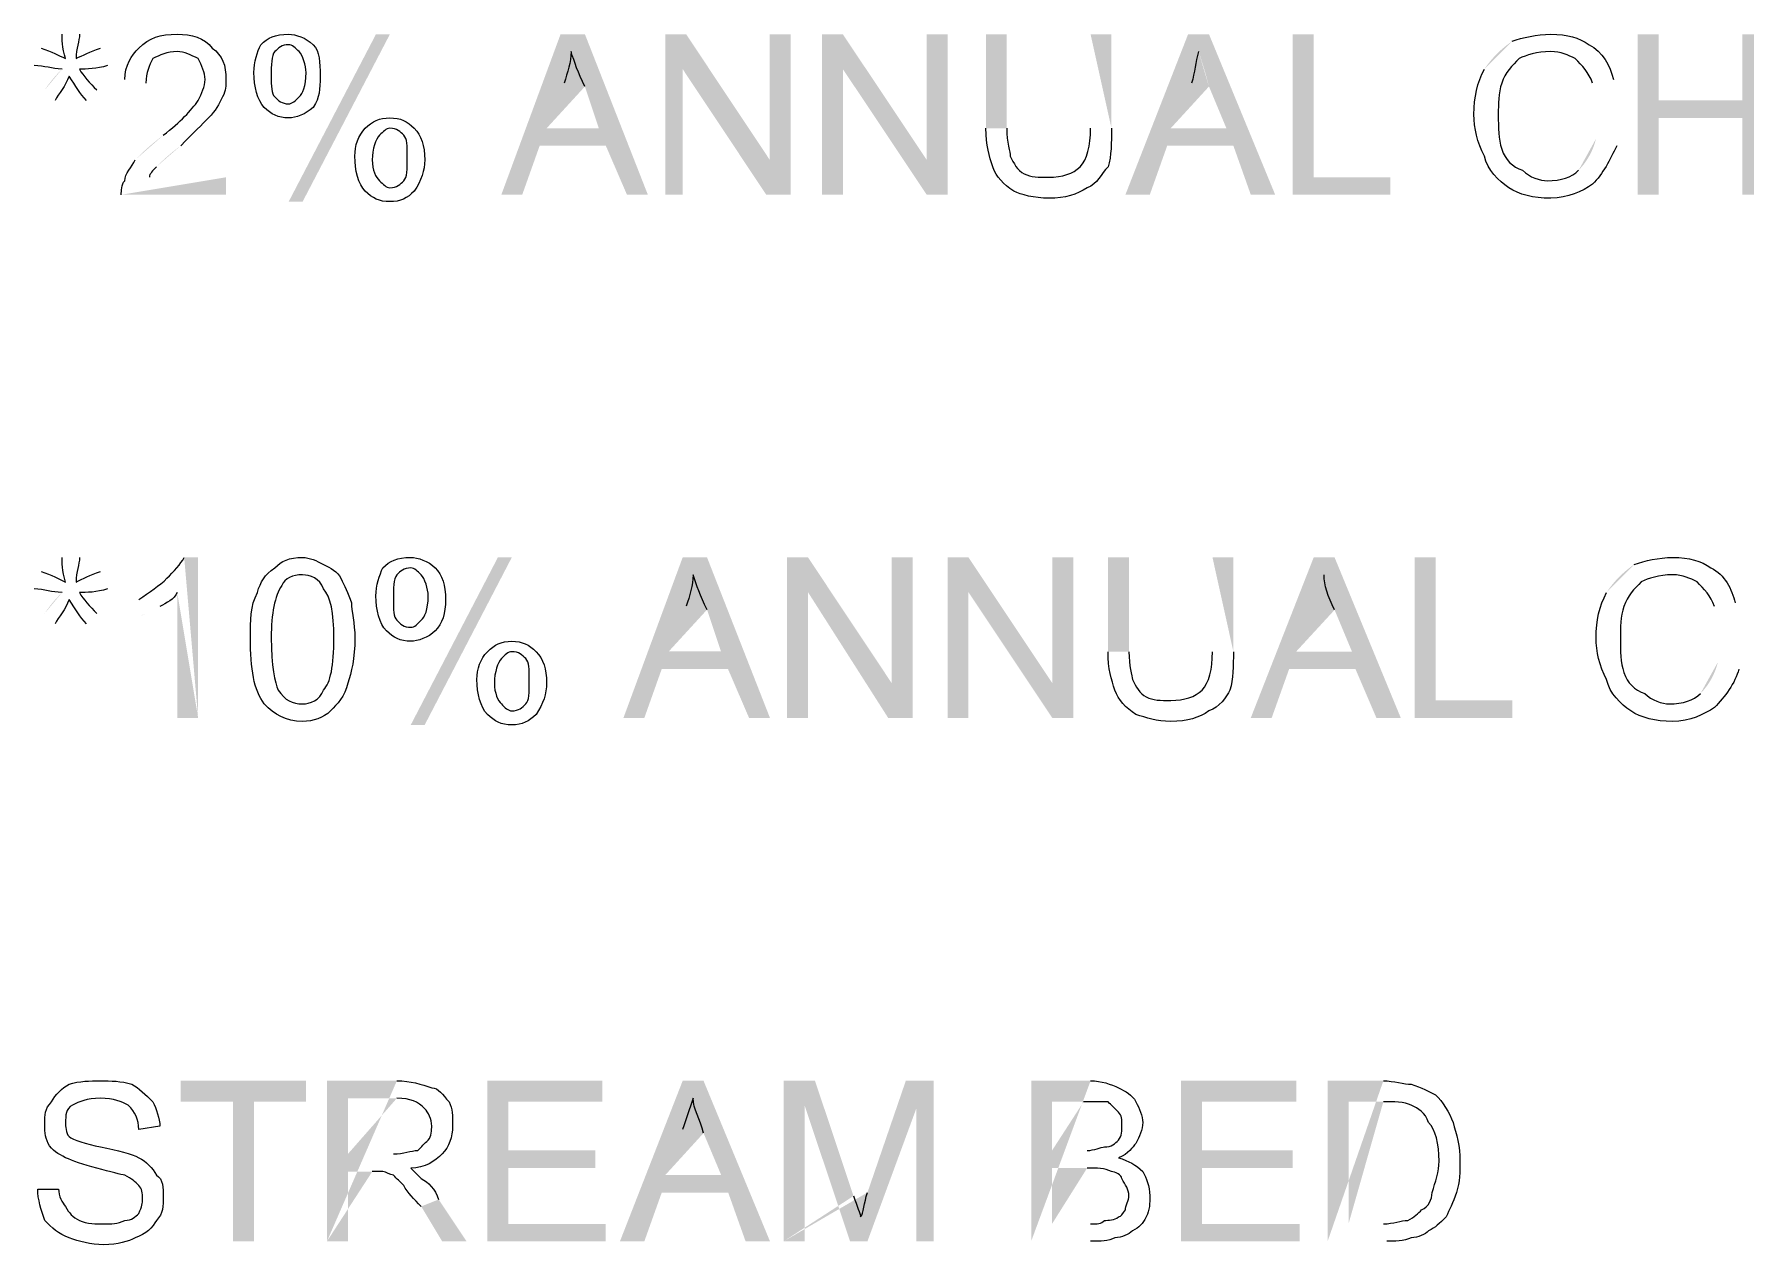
# Model space of a CAD drawing. Header units: feet. Extents: x -88.4 to -52.7, y -30 to -2.4.
# Drawn here: x -56.647 to -55.828, y -11.128 to -10.549 of the extents above; entities that cross this region are included whole.
import ezdxf

# ---------------------------------------------------------------- set-up
doc = ezdxf.new("R2010")
doc.units = ezdxf.units.FT
doc.header["$LTSCALE"] = 0.3
doc.header["$MEASUREMENT"] = 0
doc.layers.add('PDF_Geometry', color=7, linetype='Continuous')
doc.layers.add('PDF_Solid Fills', color=7, linetype='Continuous')

msp = doc.modelspace()

# ---------------------------------------------------------------- hatches: boundary and pattern name
at = {"layer": 'PDF_Solid Fills', "transparency": 33554559}
h = msp.add_hatch(color=256, dxfattribs=at)
h.paths.add_polyline_path([(-56.64671, -10.56364), (-56.64337, -10.5553)], flags=0)
h.paths.add_polyline_path([(-56.63337, -10.54864), (-56.62504, -10.54864)], flags=0)
h.paths.add_polyline_path([(-56.61504, -10.5553), (-56.61171, -10.56364)], flags=0)
h.paths.add_polyline_path([(-56.61671, -10.5753), (-56.62171, -10.5803)], flags=0)
h.paths.add_polyline_path([(-56.63671, -10.5803), (-56.64171, -10.5753)], flags=0)
h.paths.add_polyline_path([(-56.63337, -10.5653, 0.051421), (-56.64171, -10.5753)], flags=0)
h = msp.add_hatch(color=256, dxfattribs=at)
h.paths.add_polyline_path([(-56.42317, -10.62541), (-56.39483, -10.54864), (-56.38317, -10.54864), (-56.35306, -10.62541), (-56.36306, -10.62541), (-56.37317, -10.60197), (-56.40483, -10.60197), (-56.41317, -10.62541)], flags=0)
h.paths.add_polyline_path([(-56.4015, -10.59364), (-56.3765, -10.59364), (-56.38317, -10.57364)], flags=0)
h.paths.add_polyline_path([(-56.39317, -10.57197), (-56.4015, -10.59364)], flags=0)
for points in [[(-56.34473, -10.62541), (-56.34473, -10.54864), (-56.33473, -10.54864), (-56.29473, -10.60874), (-56.29473, -10.54864), (-56.28473, -10.54864), (-56.28473, -10.62541), (-56.2964, -10.62541), (-56.3364, -10.5653), (-56.3364, -10.62541)], [(-56.26973, -10.62541), (-56.26973, -10.54864), (-56.25973, -10.54864), (-56.21963, -10.60874), (-56.21963, -10.54864), (-56.20963, -10.54864), (-56.20963, -10.62541), (-56.21963, -10.62541), (-56.25973, -10.5653), (-56.25973, -10.62541)], [(-56.04452, -10.62541), (-56.04452, -10.54864), (-56.03442, -10.54864), (-56.03442, -10.61707), (-55.99775, -10.61707), (-55.99775, -10.62541)], [(-55.87931, -10.62541), (-55.87931, -10.54864), (-55.86931, -10.54864), (-55.86931, -10.5803), (-55.82931, -10.5803), (-55.82931, -10.54864), (-55.81931, -10.54864), (-55.81931, -10.62541), (-55.82931, -10.62541), (-55.82931, -10.58874), (-55.86931, -10.58874), (-55.86931, -10.62541)], [(-56.2864, -10.87572), (-56.2864, -10.79895), (-56.2764, -10.79895), (-56.2364, -10.85905), (-56.2364, -10.79895), (-56.2264, -10.79895), (-56.2264, -10.87572), (-56.23806, -10.87572), (-56.2764, -10.81562), (-56.2764, -10.87572)], [(-56.20963, -10.87572), (-56.20963, -10.79895), (-56.19963, -10.79895), (-56.15952, -10.85905), (-56.15952, -10.79895), (-56.14952, -10.79895), (-56.14952, -10.87572), (-56.15952, -10.87572), (-56.19963, -10.81562), (-56.19963, -10.87572)], [(-55.98608, -10.87572), (-55.98608, -10.79895), (-55.97608, -10.79895), (-55.97608, -10.86739), (-55.93942, -10.86739), (-55.93942, -10.87572)], [(-56.5516, -11.12614), (-56.5516, -11.05937), (-56.5766, -11.05937), (-56.5766, -11.04937), (-56.5166, -11.04937), (-56.5166, -11.05937), (-56.5416, -11.05937), (-56.5416, -11.12614)], [(-56.42983, -11.12614), (-56.42983, -11.04937), (-56.37483, -11.04937), (-56.37483, -11.05937), (-56.41983, -11.05937), (-56.41983, -11.0827), (-56.37817, -11.0827), (-56.37817, -11.09114), (-56.41983, -11.09114), (-56.41983, -11.1178), (-56.37317, -11.1178), (-56.37317, -11.12614)], [(-56.09785, -11.12614), (-56.09785, -11.04937), (-56.04275, -11.04937), (-56.04275, -11.05937), (-56.08785, -11.05937), (-56.08785, -11.0827), (-56.04442, -11.0827), (-56.04442, -11.09114), (-56.08785, -11.09114), (-56.08785, -11.1178), (-56.04108, -11.1178), (-56.04108, -11.12614)]]:
    msp.add_hatch(color=256, dxfattribs=at).paths.add_polyline_path(points)
h = msp.add_hatch(color=256, dxfattribs=at)
h.paths.add_polyline_path([(-56.14119, -10.54864), (-56.13119, -10.54864), (-56.13119, -10.59364)], flags=0)
h.paths.add_polyline_path([(-56.19129, -10.59364), (-56.19129, -10.54864), (-56.18129, -10.54864), (-56.18129, -10.59364)], flags=0)
h.paths.add_polyline_path([(-56.14119, -10.59364), (-56.14119, -10.54864)], flags=0)
h = msp.add_hatch(color=256, dxfattribs=at)
h.paths.add_polyline_path([(-56.12452, -10.62541), (-56.09452, -10.54864), (-56.08452, -10.54864), (-56.05285, -10.62541), (-56.06452, -10.62541), (-56.07285, -10.60197), (-56.10452, -10.60197), (-56.11285, -10.62541)], flags=0)
h.paths.add_polyline_path([(-56.10285, -10.59364), (-56.07619, -10.59364), (-56.08452, -10.57364)], flags=0)
h.paths.add_polyline_path([(-56.08452, -10.57364, 0.02074), (-56.08952, -10.55697)], flags=0)
h.paths.add_polyline_path([(-56.09285, -10.57197), (-56.10285, -10.59364)], flags=0)
h = msp.add_hatch(color=256, dxfattribs=at)
h.paths.add_polyline_path([(-55.89931, -10.59864), (-55.88931, -10.60197)], flags=0)
h.paths.add_polyline_path([(-55.93942, -10.55197, 0.09375), (-55.95275, -10.5653)], flags=0)
h.paths.add_polyline_path([(-55.89098, -10.5703), (-55.90098, -10.57197)], flags=0)
h.paths.add_polyline_path([(-55.90765, -10.61374, 0.134571), (-55.89931, -10.59864)], flags=0)
h = msp.add_hatch(color=256, dxfattribs=at)
h.paths.add_polyline_path([(-56.55494, -10.61707), (-56.55494, -10.62541), (-56.60504, -10.62541)], flags=0)
h.paths.add_polyline_path([(-56.58494, -10.59697, 0.040846), (-56.59838, -10.60874)], flags=0)
h.paths.add_polyline_path([(-56.59327, -10.57197), (-56.60338, -10.5703)], flags=0)
h.paths.add_polyline_path([(-56.5766, -10.60197, 0.039974), (-56.58827, -10.61207)], flags=0)
h.paths.add_polyline_path([(-56.5916, -10.61707), (-56.55494, -10.61707)], flags=0)
h = msp.add_hatch(color=256, dxfattribs=at)
h.paths.add_polyline_path([(-56.64671, -10.81405), (-56.64337, -10.80572)], flags=0)
h.paths.add_polyline_path([(-56.63337, -10.79905), (-56.62504, -10.79905)], flags=0)
h.paths.add_polyline_path([(-56.61504, -10.80572), (-56.61171, -10.81405)], flags=0)
h.paths.add_polyline_path([(-56.61671, -10.82572), (-56.62171, -10.83072)], flags=0)
h.paths.add_polyline_path([(-56.63671, -10.83072), (-56.64171, -10.82572)], flags=0)
h.paths.add_polyline_path([(-56.63337, -10.81572, 0.051421), (-56.64171, -10.82572)], flags=0)
h = msp.add_hatch(color=256, dxfattribs=at)
h.paths.add_polyline_path([(-56.56827, -10.87572), (-56.57827, -10.87572), (-56.57827, -10.81572)], flags=0)
h.paths.add_polyline_path([(-56.59671, -10.82739, 0.003074), (-56.5866, -10.82239)], flags=0)
h.paths.add_polyline_path([(-56.59671, -10.82739), (-56.59671, -10.81905)], flags=0)
h.paths.add_polyline_path([(-56.57494, -10.79895), (-56.56827, -10.79895), (-56.56827, -10.87572)], flags=0)
h = msp.add_hatch(color=256, dxfattribs=at)
h.paths.add_polyline_path([(-56.36473, -10.87572), (-56.3364, -10.79895), (-56.32473, -10.79895), (-56.29463, -10.87572), (-56.30463, -10.87572), (-56.31473, -10.85228), (-56.3464, -10.85228), (-56.35473, -10.87572)], flags=0)
h.paths.add_polyline_path([(-56.34306, -10.84395), (-56.31806, -10.84395), (-56.32473, -10.82395)], flags=0)
h.paths.add_polyline_path([(-56.33473, -10.82228), (-56.34306, -10.84395)], flags=0)
h = msp.add_hatch(color=256, dxfattribs=at)
h.paths.add_polyline_path([(-56.08285, -10.79895), (-56.07285, -10.79895), (-56.07285, -10.84405)], flags=0)
h.paths.add_polyline_path([(-56.13285, -10.84405), (-56.13285, -10.79895), (-56.12285, -10.79895), (-56.12285, -10.84405)], flags=0)
h.paths.add_polyline_path([(-56.08285, -10.84405), (-56.08285, -10.79895)], flags=0)
h = msp.add_hatch(color=256, dxfattribs=at)
h.paths.add_polyline_path([(-56.06452, -10.87572), (-56.03442, -10.79895), (-56.02442, -10.79895), (-55.99275, -10.87572), (-56.00442, -10.87572), (-56.01442, -10.85239), (-56.04619, -10.85239), (-56.05452, -10.87572)], flags=0)
h.paths.add_polyline_path([(-56.04285, -10.84405), (-56.01608, -10.84405), (-56.02442, -10.82405)], flags=0)
h.paths.add_polyline_path([(-56.03442, -10.82239, 0.001543), (-56.02942, -10.80728)], flags=0)
h.paths.add_polyline_path([(-56.03442, -10.82239), (-56.04285, -10.84405)], flags=0)
h = msp.add_hatch(color=256, dxfattribs=at)
h.paths.add_polyline_path([(-55.84098, -10.84905), (-55.83098, -10.85239)], flags=0)
h.paths.add_polyline_path([(-55.88098, -10.80228, 0.096292), (-55.89431, -10.81572)], flags=0)
h.paths.add_polyline_path([(-55.83265, -10.82072), (-55.84265, -10.82239)], flags=0)
h.paths.add_polyline_path([(-55.84931, -10.86405, 0.13556), (-55.84098, -10.84905)], flags=0)
h = msp.add_hatch(color=256, dxfattribs=at)
h.paths.add_polyline_path([(-56.5066, -11.12614), (-56.5066, -11.04937), (-56.47317, -11.04937)], flags=0)
h.paths.add_polyline_path([(-56.45317, -11.10614), (-56.43983, -11.12614), (-56.4515, -11.12614), (-56.4615, -11.10947)], flags=0)
h.paths.add_polyline_path([(-56.48494, -11.0928), (-56.4966, -11.0928), (-56.4966, -11.12614), (-56.5066, -11.12614)], flags=0)
h.paths.add_polyline_path([(-56.4966, -11.08437), (-56.47483, -11.08437)], flags=0)
h.paths.add_polyline_path([(-56.47317, -11.0577), (-56.4966, -11.0577), (-56.4966, -11.08437)], flags=0)
h = msp.add_hatch(color=256, dxfattribs=at)
h.paths.add_polyline_path([(-56.3664, -11.12614), (-56.3364, -11.04937), (-56.3264, -11.04937), (-56.29462, -11.12614), (-56.30629, -11.12614), (-56.31462, -11.1028), (-56.3464, -11.1028), (-56.35473, -11.12614)], flags=0)
h.paths.add_polyline_path([(-56.34473, -11.09447), (-56.31796, -11.09447), (-56.3264, -11.07437)], flags=0)
h.paths.add_polyline_path([(-56.3364, -11.0727), (-56.34473, -11.09447)], flags=0)
h = msp.add_hatch(color=256, dxfattribs=at)
h.paths.add_polyline_path([(-56.28806, -11.12614), (-56.28806, -11.04937), (-56.27306, -11.04937), (-56.25462, -11.10447)], flags=0)
h.paths.add_polyline_path([(-56.24796, -11.1028), (-56.22962, -11.04937), (-56.21629, -11.04937), (-56.21629, -11.12614), (-56.22462, -11.12614), (-56.22462, -11.0627), (-56.24796, -11.12614), (-56.25629, -11.12614), (-56.27806, -11.06103), (-56.27806, -11.12614), (-56.28806, -11.12614)], flags=0)
h = msp.add_hatch(color=256, dxfattribs=at)
h.paths.add_polyline_path([(-56.16962, -11.12614), (-56.16962, -11.04937), (-56.14119, -11.04937)], flags=0)
h.paths.add_polyline_path([(-56.14119, -11.12614), (-56.16962, -11.12614)], flags=0)
h.paths.add_polyline_path([(-56.15962, -11.0827), (-56.14285, -11.0827)], flags=0)
h.paths.add_polyline_path([(-56.14452, -11.05937), (-56.15962, -11.05937), (-56.15962, -11.0827)], flags=0)
h.paths.add_polyline_path([(-56.15962, -11.1178), (-56.14119, -11.1178)], flags=0)
h.paths.add_polyline_path([(-56.14285, -11.09114), (-56.15962, -11.09114), (-56.15962, -11.1178)], flags=0)
h = msp.add_hatch(color=256, dxfattribs=at)
h.paths.add_polyline_path([(-56.02775, -11.12614), (-56.02775, -11.04937), (-56.00108, -11.04937)], flags=0)
h.paths.add_polyline_path([(-55.99942, -11.12614), (-56.02775, -11.12614)], flags=0)
h.paths.add_polyline_path([(-56.01775, -11.1178), (-56.00108, -11.1178)], flags=0)
h.paths.add_polyline_path([(-56.00108, -11.05937), (-56.01775, -11.05937), (-56.01775, -11.1178)], flags=0)

# ---------------------------------------------------------------- linework, layer by layer
at = {"layer": 'PDF_Geometry', "lineweight": 25}
for points in [[(-56.5866, -11.07103), (-56.59671, -11.0727)], [(-56.64504, -11.10114), (-56.63504, -11.10114)]]:
    msp.add_lwpolyline(points, dxfattribs=at)
for points in [[(-56.63171, -10.5603), (-56.63337, -10.5553), (-56.63337, -10.5503), (-56.63337, -10.54864)], [(-56.62504, -10.54864), (-56.62504, -10.55197), (-56.62671, -10.5553), (-56.62671, -10.5603)], [(-56.59671, -10.5553), (-56.5916, -10.5503), (-56.5866, -10.54864), (-56.57827, -10.54864)], [(-56.57827, -10.54864), (-56.5716, -10.54864), (-56.56494, -10.5503), (-56.5616, -10.5553)], [(-56.53827, -10.55364), (-56.53494, -10.5503), (-56.5316, -10.54864), (-56.52494, -10.54864)], [(-56.52494, -10.54864), (-56.5216, -10.54864), (-56.5166, -10.5503), (-56.51327, -10.55364)], [(-55.93942, -10.55197), (-55.93442, -10.5503), (-55.92775, -10.54864), (-55.92098, -10.54864)], [(-55.92098, -10.54864), (-55.91265, -10.54864), (-55.90765, -10.5503), (-55.90265, -10.55364)], [(-56.64337, -10.5553), (-56.63837, -10.55697), (-56.63504, -10.55864), (-56.63171, -10.5603)], [(-56.62671, -10.5603), (-56.62337, -10.55864), (-56.62004, -10.55697), (-56.61504, -10.5553)], [(-56.60338, -10.5703), (-56.60338, -10.56364), (-56.60004, -10.55864), (-56.59671, -10.5553)], [(-56.57827, -10.55697), (-56.58327, -10.55697), (-56.5866, -10.55864), (-56.58994, -10.5603)], [(-56.56827, -10.5603), (-56.5716, -10.55864), (-56.57494, -10.55697), (-56.57827, -10.55697)], [(-56.5616, -10.5553), (-56.5566, -10.55864), (-56.55494, -10.56364), (-56.55494, -10.5703)], [(-56.5416, -10.56697), (-56.5416, -10.56197), (-56.53994, -10.55697), (-56.53827, -10.55364)], [(-56.5316, -10.55697), (-56.53327, -10.55864), (-56.53327, -10.56364), (-56.53327, -10.56864)], [(-56.52494, -10.55364), (-56.52827, -10.55364), (-56.52994, -10.5553), (-56.5316, -10.55697)], [(-56.51994, -10.55697), (-56.5216, -10.5553), (-56.52327, -10.55364), (-56.52494, -10.55364)], [(-56.5166, -10.56697), (-56.5166, -10.56364), (-56.51827, -10.55864), (-56.51994, -10.55697)], [(-56.51327, -10.55364), (-56.50994, -10.55697), (-56.50994, -10.56197), (-56.50994, -10.56864)], [(-56.38983, -10.55697), (-56.38983, -10.56197), (-56.3915, -10.56697), (-56.39317, -10.57197)], [(-56.38317, -10.57364), (-56.3865, -10.56697), (-56.38817, -10.56197), (-56.38983, -10.55697)], [(-56.08952, -10.55697), (-56.09119, -10.56197), (-56.09119, -10.56697), (-56.09285, -10.57197)], [(-55.92098, -10.55697), (-55.92775, -10.55697), (-55.93275, -10.55864), (-55.93608, -10.5603)], [(-55.90931, -10.5603), (-55.91265, -10.55864), (-55.91598, -10.55697), (-55.92098, -10.55697)], [(-55.90265, -10.55364), (-55.89598, -10.55697), (-55.89265, -10.56364), (-55.89098, -10.5703)], [(-56.63337, -10.5653), (-56.63837, -10.5653), (-56.64171, -10.56364), (-56.64671, -10.56364)], [(-56.61171, -10.56364), (-56.61671, -10.5653), (-56.62171, -10.5653), (-56.62504, -10.5653)], [(-56.62504, -10.5653), (-56.62337, -10.56864), (-56.62004, -10.57197), (-56.61671, -10.5753)], [(-56.58994, -10.5603), (-56.5916, -10.56364), (-56.59327, -10.56697), (-56.59327, -10.57197)], [(-56.56494, -10.5703), (-56.56494, -10.56697), (-56.5666, -10.56364), (-56.56827, -10.5603)], [(-55.95775, -10.58697), (-55.95775, -10.57864), (-55.95608, -10.57197), (-55.95275, -10.5653)], [(-55.93608, -10.5603), (-55.93942, -10.56364), (-55.94275, -10.56697), (-55.94442, -10.57197)], [(-55.90098, -10.57197), (-55.90265, -10.56697), (-55.90598, -10.56364), (-55.90931, -10.5603)], [(-56.63004, -10.56864), (-56.63171, -10.57364), (-56.63504, -10.57697), (-56.63671, -10.5803)], [(-56.62171, -10.5803), (-56.62504, -10.57697), (-56.62671, -10.57364), (-56.63004, -10.56864)], [(-56.56827, -10.5803), (-56.5666, -10.57697), (-56.56494, -10.57364), (-56.56494, -10.5703)], [(-56.55494, -10.5703), (-56.55494, -10.57364), (-56.55494, -10.5753), (-56.5566, -10.57864)], [(-56.5366, -10.58364), (-56.53994, -10.5803), (-56.5416, -10.57364), (-56.5416, -10.56697)], [(-56.53327, -10.56864), (-56.53327, -10.57364), (-56.53327, -10.57697), (-56.5316, -10.57864)], [(-56.51994, -10.57864), (-56.51827, -10.57697), (-56.5166, -10.57364), (-56.5166, -10.56697)], [(-56.50994, -10.56864), (-56.50994, -10.5753), (-56.50994, -10.57864), (-56.51327, -10.58364)], [(-55.94442, -10.57197), (-55.94608, -10.57697), (-55.94608, -10.58197), (-55.94608, -10.58697)], [(-56.58494, -10.59697), (-56.5766, -10.5903), (-56.5716, -10.5853), (-56.56827, -10.5803)], [(-56.5566, -10.57864), (-56.55827, -10.58197), (-56.55994, -10.5853), (-56.56327, -10.58864)], [(-56.5316, -10.57864), (-56.52994, -10.5803), (-56.52827, -10.58197), (-56.52494, -10.58197)], [(-56.52494, -10.58197), (-56.52327, -10.58197), (-56.5216, -10.5803), (-56.51994, -10.57864)], [(-56.56327, -10.58864), (-56.5666, -10.59197), (-56.56994, -10.5953), (-56.5766, -10.60197)], [(-56.52494, -10.58864), (-56.52994, -10.58864), (-56.53327, -10.58697), (-56.5366, -10.58364)], [(-56.51327, -10.58364), (-56.5166, -10.58697), (-56.5216, -10.58864), (-56.52494, -10.58864)], [(-56.48827, -10.59364), (-56.48494, -10.5903), (-56.4815, -10.58864), (-56.4765, -10.58864)], [(-56.4765, -10.58864), (-56.4715, -10.58864), (-56.46817, -10.5903), (-56.46483, -10.59364)], [(-55.95275, -10.60697), (-55.95608, -10.6003), (-55.95775, -10.59364), (-55.95775, -10.58697)], [(-55.94608, -10.58697), (-55.94608, -10.59364), (-55.94608, -10.59864), (-55.94442, -10.60364)], [(-56.49327, -10.60697), (-56.49327, -10.60197), (-56.4916, -10.59697), (-56.48827, -10.59364)], [(-56.4815, -10.59697), (-56.48317, -10.59864), (-56.48494, -10.60364), (-56.48494, -10.60874)], [(-56.4765, -10.59364), (-56.47817, -10.59364), (-56.47983, -10.5953), (-56.4815, -10.59697)], [(-56.46983, -10.59697), (-56.4715, -10.5953), (-56.47317, -10.59364), (-56.4765, -10.59364)], [(-56.46817, -10.60697), (-56.46817, -10.60197), (-56.46817, -10.59864), (-56.46983, -10.59697)], [(-56.46483, -10.59364), (-56.4615, -10.59697), (-56.45983, -10.60197), (-56.45983, -10.60874)], [(-56.18796, -10.61207), (-56.18962, -10.60697), (-56.19129, -10.60197), (-56.19129, -10.59364)], [(-56.18129, -10.59364), (-56.18129, -10.6003), (-56.17962, -10.6053), (-56.17962, -10.60697)], [(-56.14619, -10.61207), (-56.14285, -10.60874), (-56.14119, -10.60197), (-56.14119, -10.59364)], [(-56.13119, -10.59364), (-56.13119, -10.6003), (-56.13119, -10.60697), (-56.13285, -10.61207)], [(-55.94442, -10.60364), (-55.94275, -10.60874), (-55.93942, -10.61207), (-55.93442, -10.61374)], [(-55.88931, -10.60197), (-55.89265, -10.60874), (-55.89598, -10.61541), (-55.90098, -10.62041)], [(-56.60338, -10.61874), (-56.60338, -10.61541), (-56.60004, -10.61207), (-56.59838, -10.60874)], [(-56.58827, -10.61207), (-56.58994, -10.61374), (-56.5916, -10.61541), (-56.5916, -10.61707)], [(-56.48827, -10.62374), (-56.4916, -10.62041), (-56.49327, -10.61374), (-56.49327, -10.60697)], [(-56.48494, -10.60874), (-56.48494, -10.61374), (-56.48317, -10.61707), (-56.4815, -10.61874)], [(-56.46983, -10.61874), (-56.46817, -10.61707), (-56.46817, -10.61374), (-56.46817, -10.60697)], [(-56.45983, -10.60874), (-56.45983, -10.61374), (-56.4615, -10.61874), (-56.46483, -10.62374)], [(-56.17796, -10.62374), (-56.18296, -10.62041), (-56.18629, -10.61707), (-56.18796, -10.61207)], [(-56.17962, -10.60697), (-56.17796, -10.61041), (-56.17629, -10.61374), (-56.17296, -10.61541)], [(-56.16129, -10.61707), (-56.15462, -10.61707), (-56.14962, -10.61541), (-56.14619, -10.61207)], [(-56.13285, -10.61207), (-56.13619, -10.61541), (-56.13785, -10.62041), (-56.14285, -10.62207)], [(-55.94108, -10.62207), (-55.94608, -10.61874), (-55.95108, -10.61374), (-55.95275, -10.60697)], [(-55.93442, -10.61374), (-55.93108, -10.61707), (-55.92608, -10.61874), (-55.92265, -10.61874)], [(-55.92265, -10.61874), (-55.91598, -10.61874), (-55.91098, -10.61707), (-55.90765, -10.61374)], [(-56.60504, -10.62541), (-56.60504, -10.62374), (-56.60504, -10.62041), (-56.60338, -10.61874)], [(-56.4815, -10.61874), (-56.47983, -10.62041), (-56.47817, -10.62207), (-56.4765, -10.62207)], [(-56.4765, -10.62207), (-56.47317, -10.62207), (-56.4715, -10.62041), (-56.46983, -10.61874)], [(-56.17296, -10.61541), (-56.16962, -10.61707), (-56.16629, -10.61707), (-56.16129, -10.61707)], [(-56.14285, -10.62207), (-56.14796, -10.62541), (-56.15296, -10.62707), (-56.16129, -10.62707)], [(-55.92098, -10.62707), (-55.92942, -10.62707), (-55.93608, -10.62541), (-55.94108, -10.62207)], [(-55.90098, -10.62041), (-55.90598, -10.62374), (-55.91265, -10.62707), (-55.92098, -10.62707)], [(-56.4765, -10.62874), (-56.4815, -10.62874), (-56.48494, -10.62707), (-56.48827, -10.62374)], [(-56.46483, -10.62374), (-56.46817, -10.62707), (-56.4715, -10.62874), (-56.4765, -10.62874)], [(-56.16129, -10.62707), (-56.16796, -10.62707), (-56.17462, -10.62541), (-56.17796, -10.62374)], [(-56.63171, -10.81072), (-56.63337, -10.80572), (-56.63337, -10.80072), (-56.63337, -10.79905)], [(-56.62504, -10.79905), (-56.62504, -10.80239), (-56.62671, -10.80572), (-56.62671, -10.81072)], [(-56.58327, -10.80895), (-56.57994, -10.80562), (-56.5766, -10.80228), (-56.57494, -10.79895)], [(-56.5316, -10.80395), (-56.52827, -10.80062), (-56.52494, -10.79895), (-56.51827, -10.79895)], [(-56.51827, -10.79895), (-56.51494, -10.79895), (-56.5116, -10.80062), (-56.50827, -10.80228)], [(-56.50827, -10.80228), (-56.50494, -10.80395), (-56.5016, -10.80562), (-56.49994, -10.80895)], [(-56.47983, -10.80395), (-56.4765, -10.80062), (-56.47317, -10.79895), (-56.4665, -10.79895)], [(-56.4665, -10.79895), (-56.46317, -10.79895), (-56.45817, -10.80062), (-56.45483, -10.80395)], [(-55.88098, -10.80228), (-55.87598, -10.80062), (-55.86931, -10.79895), (-55.86265, -10.79895)], [(-55.86265, -10.79895), (-55.85431, -10.79895), (-55.84931, -10.80062), (-55.84431, -10.80395)], [(-56.64337, -10.80572), (-56.63837, -10.80739), (-56.63504, -10.80905), (-56.63171, -10.81072)], [(-56.62671, -10.81072), (-56.62337, -10.80905), (-56.62004, -10.80739), (-56.61504, -10.80572)], [(-56.59671, -10.81905), (-56.5916, -10.81572), (-56.5866, -10.81239), (-56.58327, -10.80895)], [(-56.53994, -10.81572), (-56.53827, -10.81062), (-56.5366, -10.80728), (-56.5316, -10.80395)], [(-56.51827, -10.80728), (-56.52327, -10.80728), (-56.5266, -10.80895), (-56.52827, -10.81239)], [(-56.50827, -10.81405), (-56.50994, -10.80895), (-56.51494, -10.80728), (-56.51827, -10.80728)], [(-56.49994, -10.80895), (-56.49827, -10.81239), (-56.4966, -10.81572), (-56.49494, -10.82072)], [(-56.48317, -10.81739), (-56.48317, -10.81239), (-56.4815, -10.80728), (-56.47983, -10.80395)], [(-56.47317, -10.80728), (-56.47483, -10.80895), (-56.47483, -10.81405), (-56.47483, -10.81905)], [(-56.4665, -10.80395), (-56.46983, -10.80395), (-56.4715, -10.80562), (-56.47317, -10.80728)], [(-56.4615, -10.80728), (-56.46317, -10.80562), (-56.46483, -10.80395), (-56.4665, -10.80395)], [(-56.45817, -10.81739), (-56.45817, -10.81405), (-56.45983, -10.80895), (-56.4615, -10.80728)], [(-56.45483, -10.80395), (-56.4515, -10.80728), (-56.44983, -10.81239), (-56.44983, -10.81905)], [(-56.3314, -10.80728), (-56.3314, -10.81228), (-56.33306, -10.81728), (-56.33473, -10.82228)], [(-56.32473, -10.82395), (-56.32806, -10.81728), (-56.32973, -10.81228), (-56.3314, -10.80728)], [(-56.02442, -10.82405), (-56.02775, -10.81739), (-56.02942, -10.81239), (-56.02942, -10.80728)], [(-55.87765, -10.81062), (-55.88098, -10.81405), (-55.88431, -10.81739), (-55.88598, -10.82239)], [(-55.86265, -10.80728), (-55.86931, -10.80728), (-55.87431, -10.80895), (-55.87765, -10.81062)], [(-55.85098, -10.81062), (-55.85431, -10.80895), (-55.85765, -10.80728), (-55.86265, -10.80728)], [(-55.84265, -10.82239), (-55.84431, -10.81739), (-55.84765, -10.81405), (-55.85098, -10.81062)], [(-55.84431, -10.80395), (-55.83765, -10.80728), (-55.83431, -10.81405), (-55.83265, -10.82072)], [(-56.63337, -10.81572), (-56.63837, -10.81572), (-56.64171, -10.81405), (-56.64671, -10.81405)], [(-56.63004, -10.81905), (-56.63171, -10.82405), (-56.63504, -10.82739), (-56.63671, -10.83072)], [(-56.62171, -10.83072), (-56.62504, -10.82739), (-56.62671, -10.82405), (-56.63004, -10.81905)], [(-56.61171, -10.81405), (-56.61671, -10.81572), (-56.62171, -10.81572), (-56.62504, -10.81572)], [(-56.62504, -10.81572), (-56.62337, -10.81905), (-56.62004, -10.82239), (-56.61671, -10.82572)], [(-56.57827, -10.81572), (-56.57994, -10.81905), (-56.58327, -10.82072), (-56.5866, -10.82239)], [(-56.54327, -10.83739), (-56.54327, -10.82905), (-56.54327, -10.82239), (-56.53994, -10.81572)], [(-56.52827, -10.81239), (-56.5316, -10.81739), (-56.53327, -10.82572), (-56.53327, -10.83739)], [(-56.50327, -10.83739), (-56.50327, -10.82572), (-56.50494, -10.81739), (-56.50827, -10.81405)], [(-56.47817, -10.83405), (-56.4815, -10.83072), (-56.48317, -10.82405), (-56.48317, -10.81739)], [(-56.47483, -10.81905), (-56.47483, -10.82405), (-56.47483, -10.82739), (-56.47317, -10.82905)], [(-56.4615, -10.82905), (-56.45983, -10.82739), (-56.45817, -10.82405), (-56.45817, -10.81739)], [(-56.44983, -10.81905), (-56.44983, -10.82572), (-56.4515, -10.83072), (-56.45483, -10.83405)], [(-55.89931, -10.83739), (-55.89931, -10.82905), (-55.89765, -10.82239), (-55.89431, -10.81572)], [(-56.49494, -10.82072), (-56.49494, -10.82405), (-56.49327, -10.83072), (-56.49327, -10.83739)], [(-55.88598, -10.82239), (-55.88765, -10.82739), (-55.88765, -10.83239), (-55.88765, -10.83739)], [(-56.4665, -10.83905), (-56.4715, -10.83905), (-56.47483, -10.83739), (-56.47817, -10.83405)], [(-56.47317, -10.82905), (-56.4715, -10.83072), (-56.46983, -10.83239), (-56.4665, -10.83239)], [(-56.4665, -10.83239), (-56.46483, -10.83239), (-56.46317, -10.83072), (-56.4615, -10.82905)], [(-56.45483, -10.83405), (-56.45817, -10.83739), (-56.46317, -10.83905), (-56.4665, -10.83905)], [(-56.5366, -10.86905), (-56.5416, -10.86239), (-56.54327, -10.85239), (-56.54327, -10.83739)], [(-56.53327, -10.83739), (-56.53327, -10.85072), (-56.5316, -10.85905), (-56.52994, -10.86239)], [(-56.50827, -10.86239), (-56.50494, -10.85905), (-56.50327, -10.85072), (-56.50327, -10.83739)], [(-56.49327, -10.83739), (-56.49327, -10.84739), (-56.49494, -10.85405), (-56.4966, -10.85905)], [(-56.43483, -10.85739), (-56.43483, -10.85239), (-56.43317, -10.84739), (-56.42983, -10.84405)], [(-56.42983, -10.84405), (-56.4265, -10.84072), (-56.42317, -10.83905), (-56.41817, -10.83905)], [(-56.41817, -10.84405), (-56.41983, -10.84405), (-56.4215, -10.84572), (-56.42317, -10.84739)], [(-56.41817, -10.83905), (-56.41317, -10.83905), (-56.40983, -10.84072), (-56.4065, -10.84405)], [(-56.4115, -10.84739), (-56.41317, -10.84572), (-56.41483, -10.84405), (-56.41817, -10.84405)], [(-56.4065, -10.84405), (-56.40317, -10.84739), (-56.4015, -10.85239), (-56.4015, -10.85905)], [(-56.12952, -10.86239), (-56.13119, -10.85739), (-56.13285, -10.85239), (-56.13285, -10.84405)], [(-56.12285, -10.84405), (-56.12285, -10.85072), (-56.12119, -10.85572), (-56.12119, -10.85739)], [(-56.08785, -10.86239), (-56.08452, -10.85905), (-56.08285, -10.85239), (-56.08285, -10.84405)], [(-56.07285, -10.84405), (-56.07285, -10.85072), (-56.07285, -10.85739), (-56.07452, -10.86239)], [(-55.89431, -10.85739), (-55.89765, -10.85072), (-55.89931, -10.84405), (-55.89931, -10.83739)], [(-55.88765, -10.83739), (-55.88765, -10.84405), (-55.88765, -10.84905), (-55.88598, -10.85405)], [(-56.42317, -10.84739), (-56.42483, -10.84905), (-56.4265, -10.85405), (-56.4265, -10.85905)], [(-56.40983, -10.85739), (-56.40983, -10.85239), (-56.40983, -10.84905), (-56.4115, -10.84739)], [(-55.83098, -10.85239), (-55.83265, -10.85905), (-55.83765, -10.86572), (-55.84265, -10.87072)], [(-56.4966, -10.85905), (-56.49827, -10.86572), (-56.5016, -10.86905), (-56.50494, -10.87239)], [(-56.42983, -10.87405), (-56.43317, -10.87072), (-56.43483, -10.86405), (-56.43483, -10.85739)], [(-56.4265, -10.85905), (-56.4265, -10.86405), (-56.42483, -10.86739), (-56.42317, -10.86905)], [(-56.4115, -10.86905), (-56.40983, -10.86739), (-56.40983, -10.86405), (-56.40983, -10.85739)], [(-56.4015, -10.85905), (-56.4015, -10.86405), (-56.40317, -10.86905), (-56.4065, -10.87405)], [(-56.12119, -10.85739), (-56.11952, -10.86072), (-56.11785, -10.86405), (-56.11452, -10.86572)], [(-55.88265, -10.87239), (-55.88765, -10.86905), (-55.89265, -10.86405), (-55.89431, -10.85739)], [(-55.88598, -10.85405), (-55.88431, -10.85905), (-55.88098, -10.86239), (-55.87598, -10.86405)], [(-56.52994, -10.86239), (-56.5266, -10.86739), (-56.52327, -10.86905), (-56.51827, -10.86905)], [(-56.51827, -10.86905), (-56.51494, -10.86905), (-56.50994, -10.86739), (-56.50827, -10.86239)], [(-56.11952, -10.87405), (-56.12452, -10.87072), (-56.12785, -10.86739), (-56.12952, -10.86239)], [(-56.11452, -10.86572), (-56.11119, -10.86739), (-56.10785, -10.86739), (-56.10285, -10.86739)], [(-56.10285, -10.86739), (-56.09619, -10.86739), (-56.09119, -10.86572), (-56.08785, -10.86239)], [(-56.07452, -10.86239), (-56.07619, -10.86572), (-56.07952, -10.87072), (-56.08452, -10.87239)], [(-55.87598, -10.86405), (-55.87265, -10.86739), (-55.86765, -10.86905), (-55.86431, -10.86905)], [(-55.86431, -10.86905), (-55.85765, -10.86905), (-55.85265, -10.86739), (-55.84931, -10.86405)], [(-56.51827, -10.87739), (-56.5266, -10.87739), (-56.5316, -10.87405), (-56.5366, -10.86905)], [(-56.50494, -10.87239), (-56.50827, -10.87572), (-56.51327, -10.87739), (-56.51827, -10.87739)], [(-56.41817, -10.87905), (-56.42317, -10.87905), (-56.4265, -10.87739), (-56.42983, -10.87405)], [(-56.42317, -10.86905), (-56.4215, -10.87072), (-56.41983, -10.87239), (-56.41817, -10.87239)], [(-56.41817, -10.87239), (-56.41483, -10.87239), (-56.41317, -10.87072), (-56.4115, -10.86905)], [(-56.4065, -10.87405), (-56.40983, -10.87739), (-56.41317, -10.87905), (-56.41817, -10.87905)], [(-56.10285, -10.87739), (-56.10952, -10.87739), (-56.11452, -10.87572), (-56.11952, -10.87405)], [(-56.08452, -10.87239), (-56.08952, -10.87572), (-56.09452, -10.87739), (-56.10285, -10.87739)], [(-55.86265, -10.87739), (-55.87098, -10.87739), (-55.87765, -10.87572), (-55.88265, -10.87239)], [(-55.84265, -10.87072), (-55.84765, -10.87405), (-55.85431, -10.87739), (-55.86265, -10.87739)], [(-56.63837, -11.05937), (-56.63671, -11.05603), (-56.63337, -11.0527), (-56.63004, -11.05103)], [(-56.63004, -11.05103), (-56.62504, -11.04937), (-56.62004, -11.04937), (-56.61504, -11.04937)], [(-56.61504, -11.04937), (-56.61004, -11.04937), (-56.60504, -11.04937), (-56.60004, -11.05103)], [(-56.60004, -11.05103), (-56.59671, -11.0527), (-56.59327, -11.05603), (-56.58994, -11.05937)], [(-56.47317, -11.04937), (-56.4665, -11.04937), (-56.4615, -11.05103), (-56.4565, -11.0527)], [(-56.4565, -11.0527), (-56.45317, -11.0527), (-56.4515, -11.05603), (-56.44817, -11.05937)], [(-56.14119, -11.04937), (-56.13619, -11.04937), (-56.13119, -11.05103), (-56.12785, -11.0527)], [(-56.12785, -11.0527), (-56.12452, -11.05437), (-56.12119, -11.05603), (-56.11952, -11.05937)], [(-56.00108, -11.04937), (-55.99608, -11.04937), (-55.99108, -11.05103), (-55.98775, -11.05103)], [(-55.98775, -11.05103), (-55.98275, -11.0527), (-55.97942, -11.05437), (-55.97608, -11.05603)], [(-55.97608, -11.05603), (-55.97275, -11.05937), (-55.96942, -11.06437), (-55.96775, -11.06937)], [(-56.64171, -11.06937), (-56.64171, -11.06603), (-56.64171, -11.0627), (-56.63837, -11.05937)], [(-56.62837, -11.06103), (-56.63171, -11.0627), (-56.63171, -11.06603), (-56.63171, -11.06937)], [(-56.61504, -11.0577), (-56.62171, -11.0577), (-56.62504, -11.05937), (-56.62837, -11.06103)], [(-56.60171, -11.06103), (-56.60504, -11.05937), (-56.60837, -11.0577), (-56.61504, -11.0577)], [(-56.59671, -11.0727), (-56.59671, -11.0677), (-56.59837, -11.06437), (-56.60171, -11.06103)], [(-56.58994, -11.05937), (-56.58827, -11.0627), (-56.5866, -11.0677), (-56.5866, -11.07103)], [(-56.45983, -11.0627), (-56.46317, -11.05937), (-56.4665, -11.0577), (-56.47317, -11.0577)], [(-56.4565, -11.07103), (-56.4565, -11.0677), (-56.45817, -11.06437), (-56.45983, -11.0627)], [(-56.44817, -11.05937), (-56.4465, -11.0627), (-56.4465, -11.06603), (-56.4465, -11.07103)], [(-56.3314, -11.0577), (-56.33306, -11.0627), (-56.33473, -11.0677), (-56.3364, -11.0727)], [(-56.3264, -11.07437), (-56.32806, -11.0677), (-56.3314, -11.0627), (-56.3314, -11.0577)], [(-56.13285, -11.05937), (-56.13619, -11.05937), (-56.13952, -11.05937), (-56.14452, -11.05937)], [(-56.12785, -11.06437), (-56.12952, -11.0627), (-56.13119, -11.06103), (-56.13285, -11.05937)], [(-56.12619, -11.07103), (-56.12619, -11.0677), (-56.12619, -11.06603), (-56.12785, -11.06437)], [(-56.11952, -11.05937), (-56.11785, -11.0627), (-56.11619, -11.06603), (-56.11619, -11.06937)], [(-55.98775, -11.06103), (-55.99108, -11.05937), (-55.99608, -11.05937), (-56.00108, -11.05937)], [(-55.97942, -11.06937), (-55.98108, -11.06437), (-55.98442, -11.0627), (-55.98775, -11.06103)], [(-56.64004, -11.07937), (-56.64171, -11.07603), (-56.64171, -11.0727), (-56.64171, -11.06937)], [(-56.63171, -11.06937), (-56.63171, -11.07103), (-56.63171, -11.07437), (-56.63004, -11.07603)], [(-56.45817, -11.0777), (-56.4565, -11.07603), (-56.4565, -11.0727), (-56.4565, -11.07103)], [(-56.4465, -11.07103), (-56.4465, -11.07603), (-56.44817, -11.08103), (-56.4515, -11.08437)], [(-56.12785, -11.0777), (-56.12619, -11.07603), (-56.12619, -11.0727), (-56.12619, -11.07103)], [(-56.11619, -11.06937), (-56.11619, -11.0727), (-56.11785, -11.07603), (-56.11952, -11.07937)], [(-55.97442, -11.0878), (-55.97442, -11.07937), (-55.97608, -11.0727), (-55.97942, -11.06937)], [(-55.96775, -11.06937), (-55.96608, -11.07437), (-55.96442, -11.08103), (-55.96442, -11.0878)], [(-56.63171, -11.08614), (-56.63504, -11.08437), (-56.63837, -11.0827), (-56.64004, -11.07937)], [(-56.63004, -11.07603), (-56.62837, -11.0777), (-56.62171, -11.07937), (-56.61504, -11.08103)], [(-56.61504, -11.08103), (-56.60671, -11.0827), (-56.60004, -11.08437), (-56.59671, -11.08614)], [(-56.46317, -11.0827), (-56.4615, -11.08103), (-56.45983, -11.07937), (-56.45817, -11.0777)], [(-56.14285, -11.0827), (-56.13952, -11.0827), (-56.13619, -11.08103), (-56.13452, -11.08103)], [(-56.13452, -11.08103), (-56.13119, -11.08103), (-56.12952, -11.07937), (-56.12785, -11.0777)], [(-56.11952, -11.07937), (-56.12119, -11.08103), (-56.12285, -11.08437), (-56.12785, -11.08614)], [(-56.61671, -11.09114), (-56.62337, -11.08947), (-56.62837, -11.0878), (-56.63171, -11.08614)], [(-56.59671, -11.08614), (-56.59327, -11.0878), (-56.58994, -11.09114), (-56.58827, -11.09447)], [(-56.47483, -11.08437), (-56.46983, -11.08437), (-56.4665, -11.0827), (-56.46317, -11.0827)], [(-56.4515, -11.08437), (-56.45483, -11.0878), (-56.45983, -11.09114), (-56.4665, -11.09114)], [(-56.12785, -11.08614), (-56.12285, -11.0878), (-56.11952, -11.08947), (-56.11619, -11.0928)], [(-55.97775, -11.1028), (-55.97608, -11.0978), (-55.97442, -11.0928), (-55.97442, -11.0878)], [(-55.96442, -11.0878), (-55.96442, -11.0928), (-55.96442, -11.0978), (-55.96608, -11.1028)], [(-56.60337, -11.09447), (-56.60504, -11.09447), (-56.61004, -11.0928), (-56.61671, -11.09114)], [(-56.59671, -11.09947), (-56.59837, -11.0978), (-56.60004, -11.09614), (-56.60337, -11.09447)], [(-56.58827, -11.09447), (-56.58494, -11.09614), (-56.58494, -11.10114), (-56.58494, -11.10447)], [(-56.47983, -11.0928), (-56.47983, -11.0928), (-56.4815, -11.0928), (-56.48494, -11.0928)], [(-56.47483, -11.09447), (-56.4765, -11.09447), (-56.47817, -11.0928), (-56.47983, -11.0928)], [(-56.46983, -11.09947), (-56.4715, -11.0978), (-56.47317, -11.09614), (-56.47483, -11.09447)], [(-56.4665, -11.09114), (-56.46483, -11.0928), (-56.46317, -11.09447), (-56.4615, -11.09614)], [(-56.4615, -11.09614), (-56.45817, -11.0978), (-56.45483, -11.10114), (-56.45317, -11.10614)], [(-56.13119, -11.0928), (-56.13452, -11.09114), (-56.13785, -11.09114), (-56.14285, -11.09114)], [(-56.12619, -11.09614), (-56.12619, -11.09447), (-56.12952, -11.0928), (-56.13119, -11.0928)], [(-56.12285, -11.10447), (-56.12285, -11.10114), (-56.12452, -11.09947), (-56.12619, -11.09614)], [(-56.11619, -11.0928), (-56.11452, -11.09614), (-56.11285, -11.09947), (-56.11285, -11.10447)], [(-56.64171, -11.11614), (-56.64337, -11.11114), (-56.64504, -11.10614), (-56.64504, -11.10114)], [(-56.63504, -11.10114), (-56.63504, -11.10447), (-56.63337, -11.1078), (-56.63171, -11.10947)], [(-56.59494, -11.10614), (-56.59494, -11.1028), (-56.59494, -11.10114), (-56.59671, -11.09947)], [(-56.59671, -11.1128), (-56.59494, -11.10947), (-56.59494, -11.1078), (-56.59494, -11.10614)], [(-56.58494, -11.10447), (-56.58494, -11.10947), (-56.58494, -11.1128), (-56.58827, -11.11614)], [(-56.4615, -11.10947), (-56.46483, -11.10614), (-56.46817, -11.1028), (-56.46983, -11.09947)], [(-56.25462, -11.10447), (-56.25296, -11.10947), (-56.25129, -11.1128), (-56.25129, -11.11447)], [(-56.25129, -11.11447), (-56.24962, -11.1128), (-56.24962, -11.1078), (-56.24796, -11.1028)], [(-56.12452, -11.11114), (-56.12452, -11.10947), (-56.12285, -11.10614), (-56.12285, -11.10447)], [(-56.11285, -11.10447), (-56.11285, -11.1078), (-56.11285, -11.11114), (-56.11452, -11.11447)], [(-55.98275, -11.11114), (-55.97942, -11.10947), (-55.97775, -11.10614), (-55.97775, -11.1028)], [(-55.96608, -11.1028), (-55.96775, -11.1078), (-55.96942, -11.11114), (-55.97108, -11.11447)], [(-56.63171, -11.10947), (-56.63004, -11.1128), (-56.62837, -11.11447), (-56.62504, -11.11614)], [(-56.60337, -11.11614), (-56.60004, -11.11614), (-56.59837, -11.11447), (-56.59671, -11.1128)], [(-56.13452, -11.11614), (-56.13285, -11.11614), (-56.12952, -11.11614), (-56.12785, -11.11447)], [(-56.12785, -11.11447), (-56.12619, -11.11447), (-56.12619, -11.1128), (-56.12452, -11.11114)], [(-56.11452, -11.11447), (-56.11619, -11.1178), (-56.11785, -11.11947), (-56.12119, -11.12114)], [(-55.98942, -11.11614), (-55.98608, -11.11447), (-55.98442, -11.1128), (-55.98275, -11.11114)], [(-55.97108, -11.11447), (-55.97442, -11.1178), (-55.97608, -11.11947), (-55.97942, -11.12114)], [(-56.63004, -11.12447), (-56.63504, -11.1228), (-56.63837, -11.11947), (-56.64171, -11.11614)], [(-56.62504, -11.11614), (-56.62171, -11.1178), (-56.61671, -11.1178), (-56.61337, -11.1178)], [(-56.61337, -11.1178), (-56.61004, -11.1178), (-56.60671, -11.1178), (-56.60337, -11.11614)], [(-56.58827, -11.11614), (-56.58994, -11.11947), (-56.59327, -11.1228), (-56.59837, -11.12447)], [(-56.14119, -11.1178), (-56.13785, -11.1178), (-56.13619, -11.1178), (-56.13452, -11.11614)], [(-56.12119, -11.12114), (-56.12285, -11.1228), (-56.12619, -11.12447), (-56.12952, -11.12447)], [(-56.00108, -11.1178), (-55.99608, -11.1178), (-55.99275, -11.11614), (-55.98942, -11.11614)], [(-55.97942, -11.12114), (-55.98108, -11.1228), (-55.98442, -11.12447), (-55.98775, -11.12447)], [(-56.61337, -11.1278), (-56.62004, -11.1278), (-56.62504, -11.12614), (-56.63004, -11.12447)], [(-56.59837, -11.12447), (-56.60171, -11.12614), (-56.60671, -11.1278), (-56.61337, -11.1278)], [(-56.12952, -11.12447), (-56.13285, -11.12614), (-56.13619, -11.12614), (-56.14119, -11.12614)], [(-55.98775, -11.12447), (-55.99108, -11.12614), (-55.99608, -11.12614), (-55.99942, -11.12614)]]:
    msp.add_open_spline(points, degree=3, dxfattribs=at)
at = {"layer": 'PDF_Solid Fills', "lineweight": 25, "transparency": 33554559}
for points in [[(-56.52494, -10.62874), (-56.48317, -10.54864), (-56.51827, -10.62874), (-56.4765, -10.54864)], [(-56.4665, -10.87905), (-56.42483, -10.79895), (-56.45983, -10.87905), (-56.41817, -10.79895)]]:
    msp.add_solid(points, dxfattribs=at)

doc.saveas('drawing.dxf')
